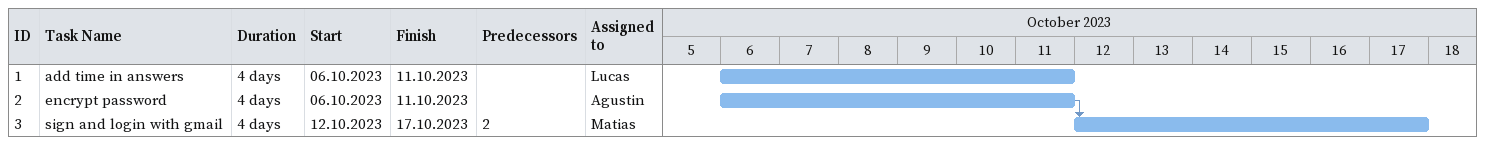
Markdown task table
| ID | Task | Duration | Start | Finish | Predecessors | Resources |
|---|---|---|---|---|---|---|
| 1 | add time in answers | 4d | 2023-10-06 | 2023-10-11 |  | Lucas |
| 2 | encrypt password | 4d | 2023-10-06 | 2023-10-11 |  | Agustin |
| 3 | sign and login with gmail | 4d | 2023-10-12 | 2023-10-17 | 2 | Matias |
